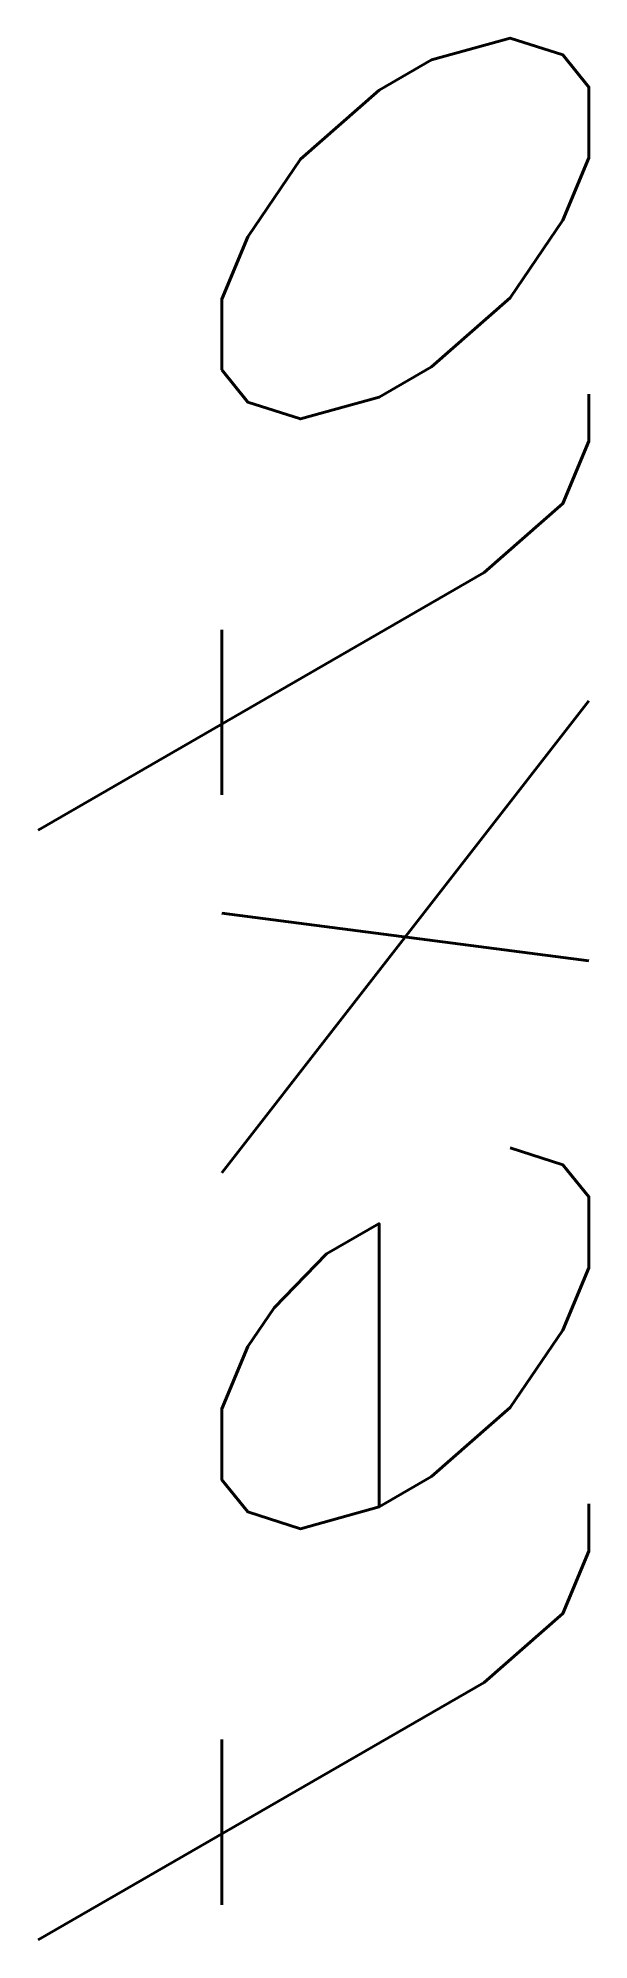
# Model space of a CAD drawing. Header units: millimetres. Extents: x -2848.097 to -2847.897, y 1170.368 to 1171.058.
import ezdxf

# ---------------------------------------------------------------- set-up
doc = ezdxf.new("R2010")
doc.units = ezdxf.units.MM
doc.layers.add('Hds_iso_símbolos', color=2, linetype='Continuous')
doc.styles.add('r80', font='romans.shx', dxfattribs={"height": 0.2})

msp = doc.modelspace()

# ---------------------------------------------------------------- texts
at = {"layer": 'Hds_iso_símbolos', "style": 'r80', "oblique": 330}
msp.add_text('texto', height=0.2, rotation=90, dxfattribs=at).set_placement((-2847.89668, 1170.44012))

doc.saveas('drawing.dxf')
